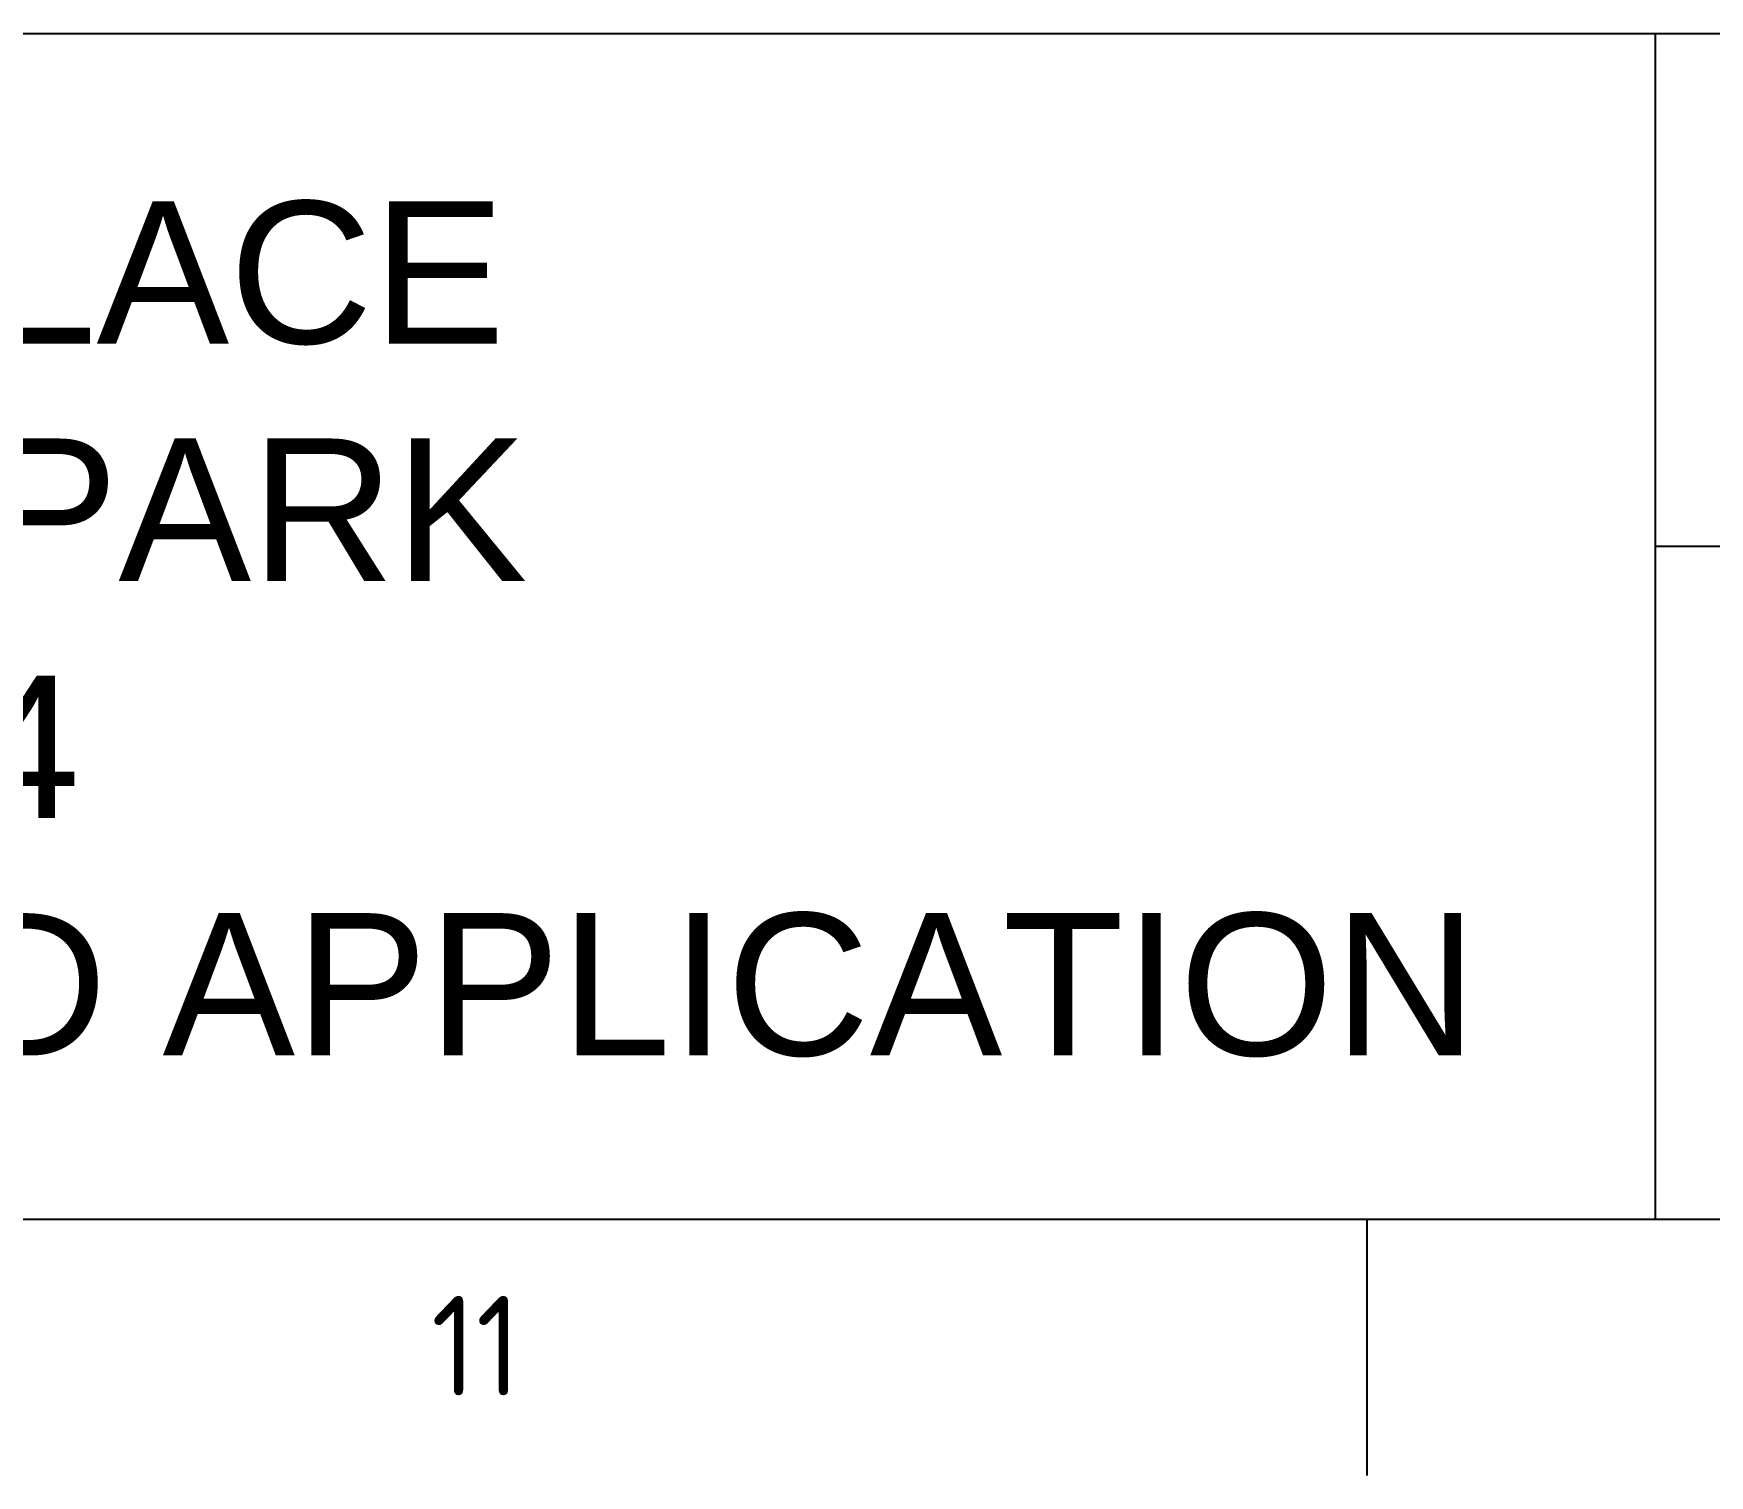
# Paper-space layout 'PAGE 2' of a CAD drawing. Header units: metres. Extents: x -188 to 85036, y -3 to 50921.
# Drawn here: x 676.8 to 735.7, y -3 to 47.6 of the extents above; entities that cross this region are included whole.
import ezdxf
from ezdxf.enums import TextEntityAlignment as Align

# ---------------------------------------------------------------- set-up
doc = ezdxf.new("R2010")
doc.units = ezdxf.units.M
doc.layers.add('_User Miscellaneous1', color=7, linetype='Continuous')
doc.layers.add('Notes', color=7, linetype='Continuous')
doc.styles.add('ARIAL', font='arial.ttf', dxfattribs={"height": 2})
doc.styles.add('iecISOCP', font='isocp.shx')
doc.styles.get("Standard").update_dxf_attribs({"font": 'arial.ttf'})

# ---------------------------------------------------------------- blocks, each defined once
blk = doc.blocks.new('A1_FRAME_TITLE')
at = {"layer": '_User Miscellaneous1'}
for p, q in [((754.367, 5.973), (754.367, 47.618)), ((754.367, 29.618), (824.367, 29.618))]:
    blk.add_line(p, q, dxfattribs=at)
at = {"layer": '_User Miscellaneous1', "linetype": 'Continuous'}
blk.add_line((744.228, 5.973), (744.228, -3.027), dxfattribs=at)
at = {"layer": '_User Miscellaneous1', "linetype": 'Continuous', "flags": 128}
for points in [[(123.797, 47.618), (824.367, 47.618)], [(123.798, 5.973), (824.367, 5.973)]]:
    blk.add_lwpolyline(points, dxfattribs=at)
at = {"layer": '_User Miscellaneous1', "style": 'iecISOCP'}
blk.add_text('11', height=3.5, dxfattribs=at).set_placement((711.362, -0.22))
at = {"layer": '_User Miscellaneous1', "insert": (147.988, 24.026), "char_height": 2.5, "attachment_point": 1, "style": 'ARIAL'}
blk.add_mtext_dynamic_manual_height_columns('{\\fBrowallia New|b0|i0|c0|p34;\\C5;Email: ^I^Iadmin@aapowereng.com  ^I\\PPostal Address: ^IPO Box 910 Hurstville NSW 1481\\PPh: ^I^I^I(02) 9553 1857^I^I^I^I^I^I}', width=84908.82079, gutter_width=12.5, heights=[0], dxfattribs=at)
at = {"layer": '_User Miscellaneous1', "style": 'iecISOCP', "flags": 8}
blk.add_attdef('VERSION_NO', text='', height=2.5, rotation=90, dxfattribs=at).set_placement((302.037, 43.812), align=Align.MIDDLE_CENTER)
at = {"layer": '_User Miscellaneous1', "style": 'iecISOCP'}
for tag, p in [('CAP_NO', (513.188, 43.457)), ('IE_NUM', (513.05, 37.81)), ('REF_No_1', (335.241, 32.31)), ('REF_1', (362.523, 32.31)), ('GEN_WO', (441.708, 31.763)), ('HV_SWITCH', (513.463, 32.163)), ('REF_No_2', (335.241, 26.31)), ('REF_2', (362.523, 26.31)), ('OH_WO', (441.708, 25.812)), ('UBD_REF', (513.05, 25.828)), ('REF_No_3', (335.241, 20.31)), ('REF_3', (362.523, 20.31)), ('UG_WO', (441.708, 20.052)), ('GIS_MAP_No', (513.05, 20.043)), ('REF_No_4', (335.241, 14.31)), ('REF_4', (362.523, 14.31)), ('HV_OP_DIAG', (513.326, 14.199)), ('SUB_WO', (441.708, 13.812)), ('LGA', (512.945, 7.777)), ('ExportID', (9.082, 2.39))]:
    blk.add_attdef(tag, p, '', height=2.5, dxfattribs=at)
at = {"layer": '_User Miscellaneous1'}
blk.add_attdef('DRAFT_NUM', (29.903, 23.294), '', height=2.5, rotation=90, dxfattribs=at)
at = {"layer": '_User Miscellaneous1', "style": 'iecISOCP'}
for tag, height, p in [('T1', 3.5, (684.374, 39.465)), ('T2', 3.5, (684.374, 34.346)), ('scale', 2.5, (567.756, 33.269)), ('T3', 3.5, (684.374, 28.92)), ('DRAWN', 2.5, (567.756, 24.931)), ('T4', 3.5, (684.374, 23.657)), ('REV', 5, (820.054, 17.095)), ('T5', 3.5, (684.374, 18.231)), ('DATE', 2.5, (567.756, 16.88)), ('T6', 3.5, (684.374, 12.969)), ('DESIGN', 2.5, (605.617, 9.155)), ('CHD', 2.5, (567.756, 8.372))]:
    blk.add_attdef(tag, text='', height=height, dxfattribs=at).set_placement(p, align=Align.CENTER)
blk.add_attdef('NUM', text='', height=7, dxfattribs=at).set_placement((792.367, 20.118), align=Align.MIDDLE_CENTER)
for tag, p in [('NS', (790.712, 8.119)), ('SHTS', (805.412, 8.119))]:
    blk.add_attdef(tag, text='', height=2.5, dxfattribs=at).set_placement(p, align=Align.MIDDLE)
at = {"layer": 'Notes', "style": 'iecISOCP', "flags": 1}
for tag, p in [('ProjectType', (14.175, -26.797)), ('ProjectNumber', (23.56, -26.818)), ('DrawingNumber', (35.514, -26.803)), ('ProjectDescription', (47.564, -26.825)), ('ExportDate', (60.284, -26.789)), ('ExportUserName', (69.155, -26.8)), ('DesignerCompanyName', (81.484, -26.793)), ('ExportAreaOfInterest', (97.1, -26.813)), ('GIS_SUCCESS', (111.997, -26.78)), ('CAD_SUCCESS', (121.789, -26.783)), ('DEPOTCODE', (132.106, -26.877)), ('ExportCategories', (140.083, -26.797)), ('Comments', (154.385, -26.883))]:
    blk.add_attdef(tag, p, '', height=1, dxfattribs=at)

psp = doc.layouts.new('PAGE 2')

# ---------------------------------------------------------------- block references
at = {"layer": '_User Miscellaneous1'}
psp.add_blockref('A1_FRAME_TITLE', (-20.549, 0), dxfattribs=at)

# ---------------------------------------------------------------- texts
at = {"layer": '_User Miscellaneous1', "insert": (663.723, 26.692), "char_height": 5, "attachment_point": 5}
psp.add_mtext_dynamic_manual_height_columns('2 LENNOX PLACE\\PWETHERILL PARK\\PUCL8904\\PCONNECTION OF LOAD APPLICATION', width=147.38883, gutter_width=4, heights=[0], dxfattribs=at)

doc.saveas('drawing.dxf')
